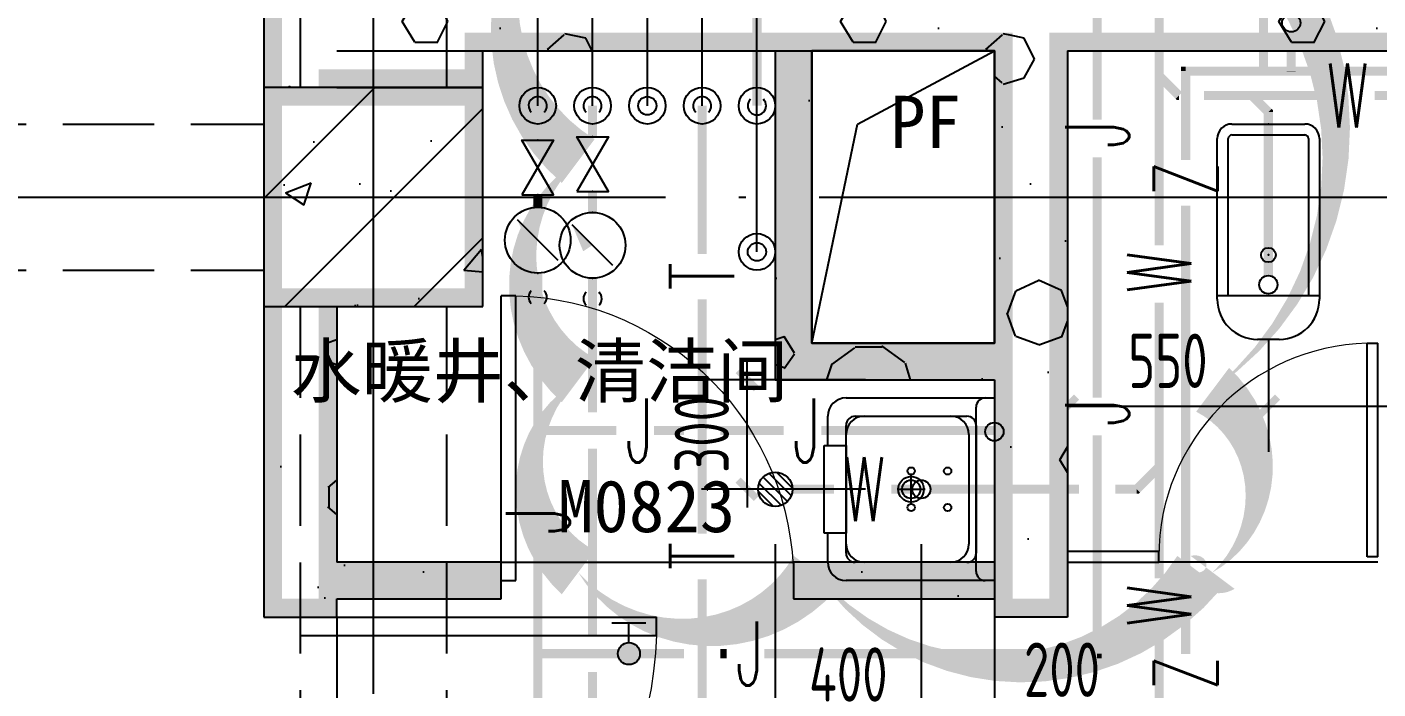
# Model space of a CAD drawing. Extents: x 175123 to 260190, y 15257 to 44959.
# Drawn here: x 235576 to 239274, y 35123 to 36936 of the extents above; entities that cross this region are included whole.
import ezdxf
from ezdxf.enums import TextEntityAlignment as Align
from ezdxf.xclip import XClip

# ---------------------------------------------------------------- set-up
doc = ezdxf.new("R2010")
doc.units = 0
doc.header["$LTSCALE"] = 1000
doc.header["$MEASUREMENT"] = 0
doc.header["$XCLIPFRAME"] = 2
for name, pattern in [('13#结构梁$0$DASH', [0.35, 0.25, -0.1]), ('13#结构梁$0$X-104 13#平面$0$DOTE', [2.42, 2, -0.2, 0.02, -0.2]), ('X-104 13#平面$0$DOTE', [2.42, 2, -0.2, 0.02, -0.2])]:
    doc.linetypes.add(name, pattern=pattern)
for name, color, linetype in [('02-TEXT_标注', 130, 'Continuous'), ('02-TEXT_门窗', 151, 'Continuous'), ('13#结构梁$0$s-beam', 4, '13#结构梁$0$DASH'), ('13#结构梁$0$X-104 13#平面$0$A_AXIS-轴线', 36, '13#结构梁$0$X-104 13#平面$0$DOTE'), ('AXIS_TEXT', 7, 'Continuous'), ('DIM_中水', 3, 'Continuous'), ('DIM_喷淋', 3, 'Continuous'), ('DIM_废水', 3, 'Continuous'), ('DIM_污水', 3, 'Continuous'), ('DIM_给水', 3, 'Continuous'), ('EQUIP_地漏', 7, 'Continuous'), ('EQUIP_污水', 7, 'Continuous'), ('PIPE-中水', 122, 'Continuous'), ('PIPE-污水', 2, 'Continuous'), ('PIPE-给水', 3, 'Continuous'), ('PIPE-通气', 30, 'Continuous'), ('PUB_WALL', 9, 'Continuous'), ('TEXT_中水', 7, 'Continuous'), ('TEXT_污水', 7, 'Continuous'), ('TEXT_给水', 7, 'Continuous'), ('TEXT_通气', 7, 'Continuous'), ('TWT_DIM', 3, 'Continuous'), ('VALVE_中水', 7, 'Continuous'), ('VALVE_给水', 7, 'Continuous'), ('VPIPE-中水', 122, 'TG_Z'), ('VPIPE-喷淋', 6, 'Continuous'), ('VPIPE-废水', 31, 'TG_F'), ('VPIPE-污水', 2, 'TG_W'), ('VPIPE-给水', 3, 'TG_J'), ('VPIPE-通气', 3, 'Continuous'), ('X-104 13#平面$0$A-C_门', 150, 'Continuous'), ('X-104 13#平面$0$A-I_卫-隔断', 214, 'Continuous'), ('X-104 13#平面$0$A-TECH_结构', 21, 'Continuous'), ('X-104 13#平面$0$A_AXIS-轴线', 36, 'X-104 13#平面$0$DOTE'), ('X-104 13#平面$0$DUCT-加压送风管端线', 2, 'Continuous'), ('X-104 13#平面$0$VPIPE-中水', 122, 'X-104 13#平面$0$TG_Z'), ('X-104 13#平面$0$VPIPE-喷淋', 6, 'X-104 13#平面$0$TG_ZP'), ('X-104 13#平面$0$VPIPE-废水', 31, 'X-104 13#平面$0$TG_F'), ('X-104 13#平面$0$VPIPE-污水', 2, 'X-104 13#平面$0$TG_W'), ('X-104 13#平面$0$VPIPE-给水', 3, 'X-104 13#平面$0$TG_J'), ('X-104 13#平面$0$VPIPE-通气', 3, 'Continuous'), ('X-104 13#平面$1$05-填充_天正', 26, 'Continuous'), ('X-104 13#平面$1$A_STR-砌块墙', 121, 'Continuous'), ('X-104 13#平面$1$A_STR-砼柱', 51, 'Continuous'), ('图层1', 7, 'Continuous')]:
    doc.layers.add(name, color=color, linetype=linetype)
doc.layers.add('X-104 13#平面$0$DIM_MODI', color=6, linetype='Continuous', plot=False)
doc.styles.add('_TCH_DIM_T3', font='ROS1', dxfattribs={"width": 0.8, "bigfont": 'JD'})
doc.styles.add('_TCH_WINDOW', font='STXIHEI.TTF')
doc.styles.add('_TWT_PIPETEXT', font='SIMPLEX', dxfattribs={"width": 0.8, "height": 3.5, "bigfont": 'HZTXT'})
doc.styles.add('COMPLEX', font='COMPLEX')
doc.styles.get("Standard").update_dxf_attribs({"font": 'STXIHEI.TTF'})
doc.styles.add('TG_LINETYPE', font='SIMPLEX', dxfattribs={"width": 0.8, "height": 3, "bigfont": 'HZTXT'})
doc.styles.add('X-104 13#平面$0$TG_LINETYPE', font='STXIHEI.TTF', dxfattribs={"width": 0.75, "height": 3})
doc.styles.add('图签信息$0$华文细黑', font='STXIHEI.TTF', dxfattribs={"height": 10})
doc.linetypes.add('TG_F', pattern='A,2,-0.3,["F",TG_LINETYPE,S=0.1,R=0,X=-0.23,Y=-0.15],0', length=2.3)
doc.linetypes.add('TG_J', pattern='A,2,-0.3,["J",TG_LINETYPE,S=0.1,R=0,X=-0.23,Y=-0.15],0', length=2.3)
doc.linetypes.add('TG_W', pattern='A,2,-0.3,["W",TG_LINETYPE,S=0.1,R=0,X=-0.28,Y=-0.15],0', length=2.3)
doc.linetypes.add('TG_Z', pattern='A,2,-0.3,["Z",TG_LINETYPE,S=0.1,R=0,X=-0.23,Y=-0.15],0', length=2.3)
doc.linetypes.add('X-104 13#平面$0$TG_F', pattern='A,2,-0.3,["F",X-104 13#平面$0$TG_LINETYPE,S=0.1,R=0,X=-0.23,Y=-0.15],0', length=2.3)
doc.linetypes.add('X-104 13#平面$0$TG_J', pattern='A,2,-0.3,["J",X-104 13#平面$0$TG_LINETYPE,S=0.1,R=0,X=-0.23,Y=-0.15],0', length=2.3)
doc.linetypes.add('X-104 13#平面$0$TG_W', pattern='A,2,-0.3,["W",X-104 13#平面$0$TG_LINETYPE,S=0.1,R=0,X=-0.28,Y=-0.15],0', length=2.3)
doc.linetypes.add('X-104 13#平面$0$TG_Z', pattern='A,2,-0.3,["Z",X-104 13#平面$0$TG_LINETYPE,S=0.1,R=0,X=-0.23,Y=-0.15],0', length=2.3)
doc.linetypes.add('X-104 13#平面$0$TG_ZP', pattern='A,5,-0.6,["ZP",X-104 13#平面$0$TG_LINETYPE,S=0.1,R=0,X=-0.52,Y=-0.15],0', length=5.6)
doc.dimstyles.new('_TWT_ARCH&&50', dxfattribs={"dimtxt": 148.75, "dimasz": 50, "dimexe": 125, "dimexo": 150, "dimgap": 50, "dimtad": 1, "dimdec": 0, "dimzin": 0, "dimdsep": 46, "dimtxsty": '_TCH_DIM_T3', "dimblk": 'ARCHTICK', "dimcen": 0.09, "dimclrt": 7, "dimazin": 2, "dimtfac": 1, "dimtdec": 0, "dimtix": 1, "dimtmove": 2, "dimatfit": 3, "dimfxl": 0, "dimtolj": 1, "dimtzin": 0, "dimarcsym": 0})
pattern_1 = [(0, (354, -366), (600, 1200), [0, -1200]), (0, (-348, -528), (600, 1200), [0, -1200]), (0, (42, -540), (600, 1200), [0, -1200]), (0, (468, -186), (600, 1200), [0, -1200]), (0, (-30, -600), (600, 1200), [0, -1200]), (0, (588, 570), (600, 1200), [0, -1200]), (0, (222, 474), (600, 1200), [0, -1200]), (0, (414, 324), (600, 1200), [0, -1200]), (0, (-564, 300), (600, 1200), [0, -1200]), (0, (24, 246), (600, 1200), [0, -1200]), (0, (-204, -60), (600, 1200), [0, -1200]), (0, (-192, -510), (600, 1200), [0, -1200]), (0, (258, -558), (600, 1200), [0, -1200]), (0, (588, -30), (600, 1200), [0, -1200]), (0, (-534, -216), (600, 1200), [0, -1200]), (0, (-432, -12), (600, 1200), [0, -1200]), (0, (36, -96), (600, 1200), [0, -1200]), (0, (-132, -270), (600, 1200), [0, -1200]), (0, (-228, 126), (600, 1200), [0, -1200]), (0, (-78, 576), (600, 1200), [0, -1200]), (0, (-486, -468), (600, 1200), [0, -1200]), (0, (174, 330), (600, 1200), [0, -1200]), (0, (-384, 348), (600, 1200), [0, -1200]), (0, (-480, 504), (600, 1200), [0, -1200]), (130.60129, (514.286, 194.286), (-2999.999967, 3600.000016), [52.683, -22074.222]), (18.43495, (428.57, 217.14), (3000, 1200), [54.21, -7535.256]), (90, (428.6, 165.7), (600, 1200), [51.429, -2348.571]), (161.56505, (480, 148.57), (-3000, 1199.9999), [54.21, -7535.256]), (53.1301, (480, 148.57), (600, 1200), [57.143, -5942.857]), (135, (525.7, -462.86), (-600, 1200), [48.487, -3345.625]), (45, (457.14, -462.86), (600, 1200), [48.487, -3345.625]), (135, (491.43, -497.14), (-600, 1200), [48.487, -3345.625]), (45, (491.43, -497.14), (600, 1200), [48.487, -3345.625]), (116.565, (-51.4, 342.9), (-0.0001, 2400), [63.888, -1277.753]), (180, (-80, 400), (-600, 1200), [68.571, -1131.428]), (63.435, (-177.1, 342.9), (5e-06, 2400), [63.888, -1277.753]), (116.565, (-148.6, 285.7), (-0.0001, 2400), [63.888, -1277.753]), (0, (-148.6, 285.7), (600, 1200), [68.571, -1131.428]), (63.435, (-80, 285.7), (5e-06, 2400), [63.888, -1277.753]), (107.10273, (400, -62.857), (-1799.999931, 6000.00001), [77.723, -32565.805]), (143.97263, (377.14, 11.43), (-11399.999855, 8399.99999), [77.723, -16244.04]), (180, (314.3, 57.1), (-600, 1200), [74.286, -1125.714]), (36.02737, (177.14, 11.43), (11399.999916, 8399.99991), [77.723, -16244.04]), (71.56505, (154.29, -57.14), (1800, 6000), [72.28, -7517.186]), (107.10273, (177.143, -131.43), (-1799.999931, 6000.00001), [77.723, -32565.805]), (143.97263, (240, -177.14), (-11399.999855, 8399.99999), [77.723, -16244.04]), (0, (240, -177.1), (600, 1200), [74.286, -1125.714]), (36.02737, (314.29, -177.14), (11399.999916, 8399.99991), [77.723, -16244.04]), (71.56505, (377.14, -131.43), (1800, 6000), [72.28, -7517.186]), (150.25512, (411.43, 497.14), (-1800, 1199.99999), [46.07, -9628.639]), (90, (371.4, 474.3), (600, 1200), [45.714, -2354.285]), (29.74488, (371.43, 474.29), (1800, 1200), [46.07, -9628.639]), (116.565, (131.4, -354.3), (-0.0001, 2400), [63.888, -1277.753]), (168.69007, (102.86, -297.14), (-5400, 1199.99997), [58.275, -12179.371]), (41.185925, (0, -325.714), (14999.99991, 13199.999885), [60.744, -25451.604]), (90, (0, -382.86), (600, 1200), [57.143, -2342.857]), (138.814074, (45.714, -422.857), (-14999.999733, 13200.000084), [60.744, -25451.604]), (16.699244, (45.714, -422.857), (19799.99985, 5999.999937), [59.659, -24997.075]), (60.945396, (102.86, -405.714), (600, 1199.99999), [58.832, -24650.679]), (109.983106, (-371.43, 148.57), (-3000.00001, 8399.999978), [66.884, -28024.395]), (155.556045, (-394.286, 211.43), (-7800.00003, 3599.999925), [69.046, -28930.263]), (24.443955, (-520, 211.43), (7800.000004, 3599.999983), [69.046, -28930.263]), (70.016893, (-542.857, 148.57), (3000.00001, 8399.99998), [66.884, -28024.395]), (109.983106, (-520, 85.714), (-3000.00001, 8399.999978), [66.884, -28024.395]), (160.01689, (-457.14, 62.86), (-3000, 1199.99995), [66.884, -13978.755]), (19.98311, (-457.14, 62.86), (2999.99998, 1200), [66.884, -13978.755]), (70.016893, (-394.286, 85.714), (3000.00001, 8399.99998), [66.884, -28024.395]), (122.00538, (74.29, 40), (-600.00008, 1199.99994), [53.908, -11266.868]), (18.43495, (-5.71, 68.57), (3000, 1200), [54.21, -7535.256]), (90, (-5.7, 17.14), (600, 1200), [51.429, -2348.571]), (161.56505, (45.71, 0), (-3000, 1199.9999), [54.21, -7535.256]), (54.46232, (45.714, 0), (4199.999994, 5999.99999), [49.156, -20596.423]), (116.565, (-274.3, -251.4), (-0.0001, 2400), [63.888, -1277.753]), (180, (-302.9, -194.3), (-600, 1200), [62.857, -1137.143]), (59.03624, (-400, -251.43), (600, 1199.99999), [66.64, -13927.644]), (120.96376, (-365.71, -308.57), (-600.00008, 1199.99994), [66.64, -13927.644]), (0, (-365.7, -308.6), (600, 1200), [62.857, -1137.143]), (63.435, (-302.9, -308.6), (5e-06, 2400), [63.888, -1277.753])]

# ---------------------------------------------------------------- blocks, each defined once
blk = doc.blocks.new('X-104 13#平面')
at = {"layer": 'PUB_WALL'}
for points in [[(48200, 77100), (48250, 77100), (48250, 77300), (48200, 77300)], [(48800, 77100), (48800, 77250), (48750, 77250), (48750, 77150)], [(48800, 77200), (49600, 77200), (49650, 77250), (48800, 77250)], [(49600, 77200), (49600, 76300), (49650, 76350), (49650, 77250)], [(49700, 77200), (49700, 76400), (49650, 76350), (49650, 77250)], [(49700, 77200), (50200, 77200), (50250, 77250), (49650, 77250)], [(50200, 77200), (50200, 76400), (50250, 76350), (50250, 77250)], [(50400, 77200), (51850, 77200), (51850, 77250), (50350, 77250)], [(50400, 77200), (50400, 76300), (50350, 76300), (50350, 77250)], [(48400, 77100), (48800, 77100), (48750, 77150), (48350, 77150)], [(48350, 77100), (48400, 77100), (48350, 77150)], [(48250, 76500), (48200, 76500), (48200, 75700), (48250, 75700)], [(48400, 76500), (48350, 76500), (48350, 75750), (48400, 75800)], [(49700, 76400), (50200, 76400), (50250, 76350), (49650, 76350)], [(49600, 76300), (50200, 76300), (50250, 76350), (49650, 76350)], [(50200, 76300), (50200, 75800), (50250, 75750), (50250, 76350)], [(50400, 76300), (50400, 75700), (50350, 75700), (50350, 76300)], [(48850, 75800), (48400, 75800), (48350, 75750), (48800, 75750)], [(48850, 75700), (48850, 75800), (48800, 75750), (48800, 75750)], [(50200, 75800), (49650, 75800), (49700, 75750), (50250, 75750)], [(49650, 75800), (49650, 75700), (49700, 75750), (49700, 75750)], [(48400, 75700), (48850, 75700), (48800, 75750), (48350, 75750)], [(48400, 75650), (48400, 75700), (48350, 75750), (48350, 75700)], [(49650, 75700), (50200, 75700), (50250, 75750), (49700, 75750)], [(50200, 75700), (50200, 75650), (50250, 75650), (50250, 75750)], [(48200, 75700), (48200, 75650), (48250, 75700), (48250, 75700)], [(48200, 75650), (48400, 75650), (48350, 75700), (48250, 75700)], [(50400, 75650), (50200, 75650), (50200, 75700), (50400, 75700)], [(50400, 75700), (50400, 75650), (50350, 75650), (50350, 75700)]]:
    blk.add_hatch(color=0, dxfattribs=at).paths.add_polyline_path(points)
at = {"layer": 'X-104 13#平面$1$05-填充_天正'}
h = blk.add_hatch(dxfattribs=at)
h.set_pattern_fill('加气混凝土', color=0, scale=100, style=0)
h.set_pattern_definition(pattern_1)
h.paths.add_polyline_path([(48333.3, 77266.7), (48350, 77150), (48400, 77100), (48800, 77100), (48800, 77400), (48400, 77400), (48350, 77350)])
h = blk.add_hatch(dxfattribs=at)
h.set_pattern_fill('加气混凝土', color=0, scale=100, style=0)
h.set_pattern_definition(pattern_1)
h.paths.add_polyline_path([(48800, 77400), (48800, 77200), (49600, 77200), (49650, 77250), (49650, 77400)])
h = blk.add_hatch(dxfattribs=at)
h.set_pattern_fill('加气混凝土', color=0, scale=100, style=0)
h.set_pattern_definition(pattern_1)
h.paths.add_polyline_path([(49650, 77400), (49650, 77250), (49700, 77200), (50200, 77200), (50300, 77300), (50200, 77400)])
h = blk.add_hatch(dxfattribs=at)
h.set_pattern_fill('加气混凝土', color=0, scale=100, style=0)
h.set_pattern_definition(pattern_1)
h.paths.add_polyline_path([(50300, 77300), (50400, 77200), (51850, 77200), (51850, 77333.3), (51885, 77350), (51835, 77400), (50400, 77400)])
h = blk.add_hatch(dxfattribs=at)
h.set_pattern_fill('加气混凝土', color=0, scale=100, style=0)
h.set_pattern_definition(pattern_1)
h.paths.add_polyline_path([(48200, 77100), (48400, 77100), (48350, 77150), (48333.3, 77266.7), (48250, 77300), (48200, 77300)])
h = blk.add_hatch(dxfattribs=at)
h.set_pattern_fill('加气混凝土', color=0, scale=100, style=0)
h.set_pattern_definition(pattern_1)
h.paths.add_polyline_path([(50300, 77300), (50200, 77200), (50200, 76400), (50266.7, 76333.3), (50350, 76300), (50400, 76300), (50400, 77200)])
h = blk.add_hatch(dxfattribs=at)
h.set_pattern_fill('加气混凝土', color=0, scale=100, style=0)
h.set_pattern_definition(pattern_1)
h.paths.add_polyline_path([(49650, 77250), (49650, 77250), (49600, 77200), (49600, 76300), (49700, 76400), (49700, 77200)])
h = blk.add_hatch(dxfattribs=at)
h.set_pattern_fill('钢筋混凝土', color=0, scale=100, style=0)
h.set_pattern_definition([(45, (0, 0), (-176.7767, 176.7767), []), (50, (0, 0), (717.26, -62.752), [75, -825]), (355, (0, 0), (-138.7513, 752.192), [60, -660]), (100.4514, (59.8, -5.2), (578.5094, 689.4395), [63.74, -701.142]), (46.1842, (0, 200), (1067.241, -165.519), [112.5, -1237.5]), (96.6356, (88.9, 186.2), (934.663, 974.118), [95.61, -1051.713]), (351.1842, (0, 200), (934.662, 974.119), [90, -990]), (21, (100, 150), (596.907, -402.619), [75, -825]), (326, (100, 150), (243.3153, 725.15), [60, -660]), (71.4514, (149.74, 116.45), (840.2226, 322.5305), [63.74, -701.142]), (37.5, (0, 0), (12.15986, 332.89385), [0, -652, 0, -670, 0, -662.5]), (7.5, (0, 0), (263.0695, 394.4117), [0, -382, 0, -637, 0, -252.5]), (327.5, (-223, 0), (533.8224, -22.5549), [0, -250, 0, -780, 0, -1035]), (317.5, (-323, 0), (583.1862, 100.105), [0, -325, 0, -518, 0, -735])])
h.paths.add_polyline_path([(48200, 76500), (48800, 76500), (48800, 77100), (48200, 77100)])
h = blk.add_hatch(dxfattribs=at)
h.set_pattern_fill('加气混凝土', color=0, scale=100, style=0)
h.set_pattern_definition(pattern_1)
h.paths.add_polyline_path([(48400, 76500), (48200, 76500), (48200, 75700), (48250, 75700), (48333.3, 75733.3), (48400, 75800)])
h = blk.add_hatch(dxfattribs=at)
h.set_pattern_fill('加气混凝土', color=0, scale=100, style=0)
h.set_pattern_definition(pattern_1)
h.paths.add_polyline_path([(49700, 76400), (49600, 76300), (50200, 76300), (50250, 76350), (50200, 76400)])
h = blk.add_hatch(dxfattribs=at)
h.set_pattern_fill('加气混凝土', color=0, scale=100, style=0)
h.set_pattern_definition(pattern_1)
h.paths.add_polyline_path([(50266.7, 76333.3), (50250, 76350), (50200, 76300), (50200, 75800), (50266.7, 75733.3), (50350, 75700), (50400, 75700), (50400, 76300), (50350, 76300)])
h = blk.add_hatch(dxfattribs=at)
h.set_pattern_fill('加气混凝土', color=0, scale=100, style=0)
h.set_pattern_definition(pattern_1)
h.paths.add_polyline_path([(48350, 75750), (48400, 75700), (48850, 75700), (48850, 75800), (48400, 75800)])
h = blk.add_hatch(dxfattribs=at)
h.set_pattern_fill('加气混凝土', color=0, scale=100, style=0)
h.set_pattern_definition(pattern_1)
h.paths.add_polyline_path([(50250, 75750), (50200, 75800), (49650, 75800), (49650, 75700), (50200, 75700), (50250, 75750), (50266.7, 75733.3)])
h = blk.add_hatch(dxfattribs=at)
h.set_pattern_fill('加气混凝土', color=0, scale=100, style=0)
h.set_pattern_definition(pattern_1)
h.paths.add_polyline_path([(48250, 75700), (48200, 75700), (48200, 75650), (48400, 75650), (48400, 75700), (48350, 75750), (48333.3, 75733.3)])
h = blk.add_hatch(dxfattribs=at)
h.set_pattern_fill('加气混凝土', color=0, scale=100, style=0)
h.set_pattern_definition(pattern_1)
h.paths.add_polyline_path([(50266.7, 75733.3), (50250, 75750), (50200, 75700), (50200, 75650), (50400, 75650), (50400, 75700), (50350, 75700)])
at = {"layer": 'X-104 13#平面$1$A_STR-砼柱'}
for points in [[(48800, 77100), (48200, 77100), (48250, 77050), (48750, 77050)], [(48200, 77100), (48200, 76500), (48250, 76550), (48250, 77050)], [(48800, 76500), (48800, 77100), (48750, 77050), (48750, 76550)], [(48200, 76500), (48800, 76500), (48750, 76550), (48250, 76550)]]:
    blk.add_hatch(color=0, dxfattribs=at).paths.add_polyline_path(points)
at = {"color": 0}
for p, q in [((48400, 77200), (50200, 77200)), ((50850.2, 77000, 0), (51049.8, 77000, 0)), ((50810.2, 76520.3, 0), (50810.2, 76960, 0)), ((50840.2, 76530.3, 0), (50840.2, 76960, 0)), ((50850.2, 76970, 0), (51049.8, 76970, 0)), ((51059.8, 76960, 0), (51059.8, 76530.3, 0)), ((51089.8, 76960, 0), (51089.8, 76520.3, 0)), ((48850, 75750), (48850, 76530)), ((48890, 76530), (48850, 76530)), ((48890, 75750), (48890, 76530)), ((50810.2, 76530.3, 0), (51089.8, 76530.3, 0)), ((50979.8, 76410.3, 0), (50920.2, 76410.3, 0)), ((51220, 75815), (51220, 76400)), ((51220, 76400), (51250, 76400)), ((51250, 75815), (51250, 76400)), ((49794, 76250), (50200, 76250)), ((49794, 76250), (50200, 76250)), ((50150, 75775), (50150, 76225)), ((50175, 76250), (50200, 76250)), ((50200, 76250), (50200, 75750)), ((50200, 76250), (50200, 75750)), ((50200, 76250), (50200, 75750)), ((49744, 76120), (49744, 76200)), ((49744, 76120), (49744, 76200)), ((49819, 76200), (50125, 76200)), ((49844, 76200), (50080, 76200)), ((49794, 75825), (49794, 76175)), ((49794, 75850), (49794, 76150)), ((50130, 76150), (50130, 75850)), ((50150, 76175), (50150, 75825)), ((49734, 76120), (49744, 76120)), ((49734, 75880), (49734, 76120)), ((49734, 76120), (49794, 76120)), ((49734, 75880), (49734, 76120)), ((49794, 76120), (49794, 75880)), ((49972, 75961.5), (49972, 76038.5)), ((49933.5, 76000), (50010.5, 76000)), ((49744, 75880), (49734, 75880)), ((49794, 75880), (49734, 75880)), ((49744, 75800), (49744, 75880)), ((49744, 75800), (49744, 75880)), ((51250, 75815), (51220, 75815)), ((50125, 75800), (49819, 75800)), ((50080, 75800), (49844, 75800)), ((48850, 75750), (48890, 75750)), ((50200, 75750), (49794, 75750)), ((50200, 75750), (49794, 75750)), ((50200, 75750), (50175, 75750)), ((48300, 75650), (49275, 75650)), ((48300, 75650), (48300, 75600)), ((49275, 75600), (49275, 75650)), ((48300, 75600), (49275, 75600))]:
    blk.add_line(p, q, dxfattribs=at)
blk.add_lwpolyline([(49700, 77200), (50200, 77200), (50200, 76400), (49700, 76400)], close=True, dxfattribs=at)
for centre, radius in [((50950, 76641.4, 0), 20), ((49972, 76000), 35), ((49972, 76050), 10), ((50072, 76050), 10), ((49972, 76000), 25), ((49972, 75950), 10), ((50072, 75950), 10)]:
    blk.add_circle(centre, radius, dxfattribs=at)
for centre, radius, start, end in [((50850.2, 76960, 0), 40, 90, 180), ((51049.8, 76960, 0), 40, 0, 90), ((50850.2, 76960, 0), 10, 90, 180), ((51049.8, 76960, 0), 10, 0, 90), ((50920.2, 76520.3, 0), 110, 180, 270), ((50979.8, 76520.3, 0), 110, 270, 0), ((49794, 76200), 50, 90, 180), ((49794, 76200), 50, 90, 180), ((50175, 76225), 25, 90, 180), ((49844, 76150), 50, 90, 180), ((49819, 76175), 25, 90, 180), ((50080, 76150), 50, 360, 90), ((50125, 76175), 25, 360, 90), ((49844, 75850), 50, 180, 270), ((50080, 75850), 50, 270, 360), ((49819, 75825), 25, 180, 270), ((50125, 75825), 25, 270, 360), ((49794, 75800), 50, 180, 270), ((49794, 75800), 50, 180, 270), ((50175, 75775), 25, 180, 270)]:
    blk.add_arc(centre, radius, start, end, dxfattribs=at)
at = {"color": 0, "lineweight": 13, "extrusion": (0, 0, -1)}
for centre, major_axis, start_param, end_param in [((48870, 75750), (551.5, 551.5), -0.759754, 0.785398), ((48300, 75625), (-689.4, 689.4), 2.381838, 3.926991)]:
    blk.add_ellipse(centre, major_axis=major_axis, ratio=1, start_param=start_param, end_param=end_param, dxfattribs=at)
at = {"color": 0, "lineweight": 13}
blk.add_ellipse((51235, 75815), major_axis=(-413.7, 413.7), ratio=1, start_param=-0.759754, end_param=0.785398, dxfattribs=at)
at = {"color": 0}
for p in [(50950, 77000), (50950, 76641.4, 0)]:
    blk.add_point(p, dxfattribs=at)
at = {"layer": '13#结构梁$0$s-beam', "color": 0}
for p, q in [((48300, 81499.9), (48300, 77099.9)), ((48700, 81499.9), (48700, 77099.9)), ((44150, 76999.5), (48200.1, 76999.5)), ((44150, 76599.5), (48200.1, 76599.5)), ((48300, 76499.9), (48300, 71800)), ((48700, 76499.9), (48700, 71800))]:
    blk.add_line(p, q, dxfattribs=at)
at = {"layer": '13#结构梁$0$X-104 13#平面$0$A_AXIS-轴线', "color": 0, "linetype": '13#结构梁$0$X-104 13#平面$0$DOTE'}
blk.add_line((48500, 54999), (48500, 89020.3), dxfattribs=at)
at = {"layer": 'X-104 13#平面$0$A-C_门', "color": 0}
for p, q in [((48850, 75800), (49650, 75800)), ((48400, 75650), (48400, 74650))]:
    blk.add_line(p, q, dxfattribs=at)
at = {"layer": 'X-104 13#平面$0$A-I_卫-隔断', "color": 0}
for p, q in [((50650, 75830), (50400, 75830)), ((50400, 75830), (50400, 75800)), ((50650, 75800), (50650, 75830)), ((50400, 75800), (50650, 75800)), ((51250, 75800), (50650, 75800))]:
    blk.add_line(p, q, dxfattribs=at)
at = {"layer": 'X-104 13#平面$0$A-TECH_结构', "color": 0}
for p, q in [((50200, 77200), (49700, 77200)), ((49700, 77200), (49700, 76400)), ((50200, 76400), (50200, 77200)), ((49700, 76400), (50200, 76400))]:
    blk.add_line(p, q, dxfattribs=at)
at = {"layer": 'X-104 13#平面$0$A_AXIS-轴线', "color": 0, "linetype": 'X-104 13#平面$0$DOTE'}
for p, q in [((48500, 54999), (48500, 87020.3)), ((39500, 76800), (60408.4, 76800))]:
    blk.add_line(p, q, dxfattribs=at)
at = {"layer": 'X-104 13#平面$0$DIM_MODI', "color": 0}
blk.add_lwpolyline([(49060.8, 75772.4, 0, 150, 0.5), (49710.8, 75772.4, 0, 150, 0.5), (50760.8, 75772.4, 0, 150, 0.5), (50797.4, 75772.4, 0, 150, 0.5), (50797.4, 76272.4, 0, 150, 0.5), (50797.4, 77622.4, 0, 150, 0.5), (50797.4, 77698.5, 0, 150, 0.5), (49597.4, 77698.5, 0, 150, 0.5), (49060.8, 77698.5, 0, 150, 0.5), (49060.8, 76898.5, 0, 150, 0.5), (49060.8, 76298.5, 0, 150, 0.5)], format="xyseb", close=True, dxfattribs=at)
at = {"layer": 'X-104 13#平面$0$DUCT-加压送风管端线', "color": 0}
for p, q in [((49825, 77000), (50200, 77200)), ((49700, 76400), (49825, 77000))]:
    blk.add_line(p, q, dxfattribs=at)
at = {"layer": 'X-104 13#平面$0$VPIPE-中水', "color": 0, "linetype": 'Continuous'}
blk.add_circle((49100, 77050), 50, dxfattribs=at)
at = {"layer": 'X-104 13#平面$0$VPIPE-喷淋', "color": 0, "linetype": 'Continuous'}
blk.add_circle((49550, 76650), 50, dxfattribs=at)
at = {"layer": 'X-104 13#平面$0$VPIPE-废水', "color": 0, "linetype": 'Continuous'}
blk.add_circle((49250, 77050), 50, dxfattribs=at)
at = {"layer": 'X-104 13#平面$0$VPIPE-污水', "color": 0, "linetype": 'Continuous'}
blk.add_circle((49550, 77050), 50, dxfattribs=at)
at = {"layer": 'X-104 13#平面$0$VPIPE-给水', "color": 0, "linetype": 'Continuous'}
blk.add_circle((48950, 77050), 50, dxfattribs=at)
at = {"layer": 'X-104 13#平面$0$VPIPE-通气', "color": 0, "linetype": 'Continuous'}
blk.add_circle((49400, 77050), 50, dxfattribs=at)
at = {"layer": 'X-104 13#平面$1$A_STR-砌块墙', "color": 0}
for p, q in [((48200, 77300), (48200, 77100)), ((48800, 77100), (48800, 77200)), ((48800, 77200), (49600, 77200)), ((49600, 77200), (49600, 76300)), ((49700, 77200), (49700, 76400)), ((49700, 77200), (50200, 77200)), ((50200, 77200), (50200, 76400)), ((50400, 77200), (51850, 77200)), ((50400, 77200), (50400, 76300)), ((48400, 77100), (48800, 77100)), ((48200, 76500), (48200, 75700)), ((48400, 76500), (48400, 75800)), ((49700, 76400), (50200, 76400)), ((49600, 76300), (50200, 76300)), ((50200, 76300), (50200, 75800)), ((50400, 76300), (50400, 75700)), ((48850, 75800), (48400, 75800)), ((48850, 75700), (48850, 75800)), ((50200, 75800), (49650, 75800)), ((49650, 75800), (49650, 75700)), ((48200, 75700), (48200, 75650)), ((48400, 75700), (48850, 75700)), ((48400, 75650), (48400, 75700)), ((49650, 75700), (50200, 75700)), ((50200, 75700), (50200, 75650)), ((50400, 75700), (50400, 75650)), ((48200, 75650), (48400, 75650)), ((50400, 75650), (50200, 75650))]:
    blk.add_line(p, q, dxfattribs=at)
at = {"layer": 'X-104 13#平面$1$A_STR-砼柱', "color": 0}
for p, q in [((48800, 77100), (48200, 77100)), ((48200, 77100), (48200, 76500)), ((48800, 76500), (48800, 77100)), ((48200, 76500), (48800, 76500))]:
    blk.add_line(p, q, dxfattribs=at)
at = {"color": 0, "style": '图签信息$0$华文细黑'}
for p in [(72170.3, 105564.8), (72170.3, 43164.8), (72170.3, -19235.2)]:
    blk.add_attdef('200X', text='', height=100, dxfattribs=at).set_placement(p, align=Align.BOTTOM_RIGHT)
at = {"layer": 'AXIS_TEXT', "color": 0, "style": 'COMPLEX', "width": 1.041667}
for p, p2 in [((-400, 156296.3), (0, 156296.3)), ((7800, 156296.3), (8200, 156296.3)), ((12300, 156296.3), (12700, 156296.3)), ((21300, 156296.3), (21700, 156296.3)), ((30300, 156296.3), (30700, 156296.3)), ((39300, 156296.3), (39700, 156296.3)), ((48300, 156296.3), (48700, 156296.3)), ((57300, 156296.3), (57700, 156296.3)), ((-7525, 142576), (-7125, 142576)), ((64743.5, 142576), (65143.5, 142576)), ((-7525, 139476), (-7125, 139476)), ((64743.5, 138976), (65143.5, 138976)), ((-7525, 133576), (-7125, 133576)), ((64743.5, 133576), (65143.5, 133576)), ((-7525, 124576), (-7125, 124576)), ((64743.5, 124576), (65143.5, 124576)), ((-400, 112775), (0, 112775)), ((7800, 112775), (8200, 112775)), ((12300, 112775), (12700, 112775)), ((21300, 112775), (21700, 112775)), ((30300, 112775), (30700, 112775)), ((39300, 112775), (39700, 112775)), ((48300, 112775), (48700, 112775)), ((57300, 112775), (57700, 112775)), ((-400, 89896.3), (0, 89896.3)), ((7800, 89896.3), (8200, 89896.3)), ((12300, 89896.3), (12700, 89896.3)), ((21300, 89896.3), (21700, 89896.3)), ((30300, 89896.3), (30700, 89896.3)), ((39300, 89896.3), (39700, 89896.3)), ((48300, 89896.3), (48700, 89896.3)), ((57300, 89896.3), (57700, 89896.3)), ((-7525, 80176), (-7125, 80176)), ((64743.5, 80176), (65143.5, 80176)), ((-7525, 77076), (-7125, 77076)), ((64743.5, 76576), (65143.5, 76576)), ((-7525, 71176), (-7125, 71176)), ((64743.5, 71176), (65143.5, 71176)), ((-7525, 62176), (-7125, 62176)), ((64743.5, 62176), (65143.5, 62176)), ((-400, 50375), (0, 50375)), ((7800, 50375), (8200, 50375)), ((12300, 50375), (12700, 50375)), ((21300, 50375), (21700, 50375)), ((30300, 50375), (30700, 50375)), ((39300, 50375), (39700, 50375)), ((48300, 50375), (48700, 50375)), ((57300, 50375), (57700, 50375)), ((-400, 27496.3), (0, 27496.3)), ((7800, 27496.3), (8200, 27496.3)), ((12300, 27496.3), (12700, 27496.3)), ((21300, 27496.3), (21700, 27496.3)), ((30300, 27496.3), (30700, 27496.3)), ((39300, 27496.3), (39700, 27496.3)), ((48300, 27496.3), (48700, 27496.3)), ((57300, 27496.3), (57700, 27496.3)), ((-7525, 17776), (-7125, 17776)), ((64743.5, 17776), (65143.5, 17776)), ((-7525, 14676), (-7125, 14676)), ((64743.5, 14176), (65143.5, 14176)), ((-7525, 8776), (-7125, 8776)), ((64743.5, 8776), (65143.5, 8776)), ((-7525, -224), (-7125, -224)), ((64743.5, -224), (65143.5, -224)), ((-400, -12025), (0, -12025)), ((7800, -12025), (8200, -12025)), ((12300, -12025), (12700, -12025)), ((21300, -12025), (21700, -12025)), ((30300, -12025), (30700, -12025)), ((39300, -12025), (39700, -12025)), ((48300, -12025), (48700, -12025)), ((57300, -12025), (57700, -12025))]:
    blk.add_attdef('A', text='', height=448, dxfattribs=at).set_placement(p, p2, align=Align.FIT)
blk = doc.blocks.new('$TwtSys$00000147')
blk.add_circle((0, 0, 0), 1)
blk = doc.blocks.new('$TwtSys$00000141')
for p, q in [((-94.2, 7.7), (-10.1, 91.8)), ((-94.2, 7.7), (-10.1, 91.8)), ((-87.2, -35.1), (35.1, 87.2)), ((-87.2, -35.1), (35.1, 87.2)), ((-66.5, -66.5), (66.5, 66.5)), ((-66.5, -66.5), (66.5, 66.5)), ((-32.4, -87.1), (87.6, 32.9)), ((-32.4, -87.1), (87.6, 32.9)), ((11.4, -92.3), (92.3, -11.4)), ((11.4, -92.3), (92.3, -11.4))]:
    blk.add_line(p, q)
blk.add_circle((0, 0), 94)
blk.add_circle((0, 0), 94)
blk = doc.blocks.new('_ArchTick')
at = {"color": 0, "linetype": 'ByBlock', "const_width": 0.4}
blk.add_lwpolyline([(-0.5, -0.5), (0.5, 0.5)], dxfattribs=at)
blk = doc.blocks.new('*D351')
at = {"layer": 'Defpoints', "color": 0}
for p in [(237623.7, 35670.3), (238023.7, 35670.3), (238023.7, 35038.7)]:
    blk.add_point(p, dxfattribs=at)
at = {"layer": 'TWT_DIM', "color": 0, "lineweight": -2}
for p, q in [((237623.7, 35520.3), (237623.7, 34913.7)), ((238023.7, 35520.3), (238023.7, 34913.7)), ((237623.7, 35038.7), (238023.7, 35038.7))]:
    blk.add_line(p, q, dxfattribs=at)
at = {"layer": 'TWT_DIM', "color": 0, "lineweight": -2, "xscale": 50, "yscale": 50, "zscale": 50, "rotation": 180}
blk.add_blockref('_ArchTick', (237623.7, 35038.7), dxfattribs=at)
at = {"layer": 'TWT_DIM', "color": 0, "lineweight": -2, "xscale": 50, "yscale": 50, "zscale": 50}
blk.add_blockref('_ArchTick', (238023.7, 35038.7), dxfattribs=at)
at = {"layer": 'TWT_DIM', "color": 7, "insert": (237823.7, 35163.1), "char_height": 148.75, "attachment_point": 5, "style": '_TCH_DIM_T3'}
blk.add_mtext('\\A1;400', dxfattribs=at)
blk = doc.blocks.new('*D352')
at = {"layer": 'Defpoints', "color": 0}
for p in [(238023.7, 35670.3), (238223.7, 35670.3), (238223.7, 35038.7)]:
    blk.add_point(p, dxfattribs=at)
at = {"layer": 'TWT_DIM', "color": 0, "lineweight": -2}
for p, q in [((238023.7, 35520.3), (238023.7, 34913.7)), ((238223.7, 35520.3), (238223.7, 34913.7)), ((238023.7, 35038.7), (238223.7, 35038.7))]:
    blk.add_line(p, q, dxfattribs=at)
at = {"layer": 'TWT_DIM', "color": 0, "lineweight": -2, "xscale": 50, "yscale": 50, "zscale": 50, "rotation": 180}
blk.add_blockref('_ArchTick', (238023.7, 35038.7), dxfattribs=at)
at = {"layer": 'TWT_DIM', "color": 0, "lineweight": -2, "xscale": 50, "yscale": 50, "zscale": 50}
blk.add_blockref('_ArchTick', (238223.7, 35038.7), dxfattribs=at)
at = {"layer": 'TWT_DIM', "color": 7, "insert": (238408.7, 35176.2), "char_height": 148.75, "attachment_point": 5, "style": '_TCH_DIM_T3'}
blk.add_mtext('\\A1;200', dxfattribs=at)
blk = doc.blocks.new('*D353')
at = {"layer": 'Defpoints', "color": 0}
for p in [(237547.2, 35970.3), (238020.7, 35970.3), (238020.7, 35670.3)]:
    blk.add_point(p, dxfattribs=at)
at = {"layer": 'TWT_DIM', "color": 0, "lineweight": -2}
for p, q in [((237547.2, 35970.3), (237547.2, 36020.3)), ((237870.7, 35970.3), (237422.2, 35970.3)), ((237547.2, 35670.3), (237547.2, 35970.3)), ((237870.7, 35670.3), (237422.2, 35670.3)), ((237547.2, 35670.3), (237547.2, 35620.3))]:
    blk.add_line(p, q, dxfattribs=at)
at = {"layer": 'TWT_DIM', "color": 0, "lineweight": -2, "xscale": 50, "yscale": 50, "zscale": 50}
for p, rotation in [((237547.2, 35970.3), 270), ((237547.2, 35670.3), 90)]:
    blk.add_blockref('_ArchTick', p, dxfattribs=dict(at, rotation=rotation))
at = {"layer": 'TWT_DIM', "color": 7, "insert": (237422.8, 35820.3), "char_height": 148.75, "attachment_point": 5, "rotation": 90, "style": '_TCH_DIM_T3'}
blk.add_mtext('\\A1;300', dxfattribs=at)
blk = doc.blocks.new('*D354')
at = {"layer": 'Defpoints', "color": 0}
for p in [(238423.7, 36230.3), (238973.7, 36230.3), (238973.7, 35897.6)]:
    blk.add_point(p, dxfattribs=at)
at = {"layer": 'TWT_DIM', "color": 0, "lineweight": -2}
for p, q in [((238423.7, 36080.3), (238423.7, 35772.6)), ((238973.7, 36080.3), (238973.7, 35772.6)), ((238423.7, 35897.6), (238973.7, 35897.6))]:
    blk.add_line(p, q, dxfattribs=at)
at = {"layer": 'TWT_DIM', "color": 0, "lineweight": -2, "xscale": 50, "yscale": 50, "zscale": 50, "rotation": 180}
blk.add_blockref('_ArchTick', (238423.7, 35897.6), dxfattribs=at)
at = {"layer": 'TWT_DIM', "color": 0, "lineweight": -2, "xscale": 50, "yscale": 50, "zscale": 50}
blk.add_blockref('_ArchTick', (238973.7, 35897.6), dxfattribs=at)
at = {"layer": 'TWT_DIM', "color": 7, "insert": (238698.7, 36022), "char_height": 148.75, "attachment_point": 5, "style": '_TCH_DIM_T3'}
blk.add_mtext('\\A1;550', dxfattribs=at)
blk = doc.blocks.new('*D355')
at = {"layer": 'Defpoints', "color": 0}
for p in [(238973.7, 36230.3), (239873.7, 36230.3), (239873.7, 35897.6)]:
    blk.add_point(p, dxfattribs=at)
at = {"layer": 'TWT_DIM', "color": 0, "lineweight": -2}
for p, q in [((238973.7, 36080.3), (238973.7, 35772.6)), ((239873.7, 36080.3), (239873.7, 35772.6)), ((238973.7, 35897.6), (239873.7, 35897.6))]:
    blk.add_line(p, q, dxfattribs=at)
at = {"layer": 'TWT_DIM', "color": 0, "lineweight": -2, "xscale": 50, "yscale": 50, "zscale": 50, "rotation": 180}
blk.add_blockref('_ArchTick', (238973.7, 35897.6), dxfattribs=at)
at = {"layer": 'TWT_DIM', "color": 0, "lineweight": -2, "xscale": 50, "yscale": 50, "zscale": 50}
blk.add_blockref('_ArchTick', (239873.7, 35897.6), dxfattribs=at)
at = {"layer": 'TWT_DIM', "color": 7, "insert": (239423.7, 36022), "char_height": 148.75, "attachment_point": 5, "style": '_TCH_DIM_T3'}
blk.add_mtext('\\A1;900', dxfattribs=at)
blk = doc.blocks.new('$VALVE$00000295')
blk.add_lwpolyline([(-125.2, 72.3), (-125.2, -72.3), (125.2, 72.3), (125.2, -72.3), (-125.2, 72.3)])
for p in [(-125.2, 0), (125.2, 0)]:
    blk.add_point(p)
blk = doc.blocks.new('$VALVE$00000742')
blk.add_line((-92.6, -92.6), (92.8, 92.8))
blk.add_lwpolyline([(92.8, 92.8, 0, 50, 0), (-13.3, 21.7, 50, 50, 0)], format="xyseb")
blk.add_circle((0, 0), 150)
for p in [(-150, 0), (150, 0)]:
    blk.add_point(p)
blk = doc.blocks.new('$VALVE$00000497')
for p, q in [((77.8, 138.2), (-77.8, 138.2)), ((0, 50), (0, 138.2))]:
    blk.add_line(p, q)
at = {"const_width": 49.6}
blk.add_lwpolyline([(24.8, 0, 1), (-24.8, 0, 1)], format="xyb", close=True, dxfattribs=at)
blk.add_circle((0, 0), 50)

msp = doc.modelspace()

# ---------------------------------------------------------------- hatches: boundary and pattern name
at = {"layer": 'PIPE-中水', "linetype": 'Continuous'}
for points in [[(238747.2, 36815.1), (238734.7, 36815.1), (238734.7, 36827.6)], [(238747.2, 36815.1), (238747.2, 36827.6), (238734.7, 36827.6)]]:
    msp.add_hatch(color=256, dxfattribs=at).paths.add_polyline_path(points)
at = {"layer": 'PIPE-污水', "linetype": 'Continuous'}
for points in [[(238728.6, 36748.3), (238719.7, 36739.5), (238723.4, 36735.8)], [(238728.6, 36748.3), (238728.6, 36735.8), (238723.4, 36735.8)], [(238973.7, 36703), (238982.5, 36711.8), (238986.2, 36708.2)], [(238973.7, 36703), (238986.2, 36703), (238986.2, 36708.2)], [(238613.2, 35670.3), (238613.2, 35657.8), (238618.4, 35657.8)], [(238613.2, 35670.3), (238622, 35661.5), (238618.4, 35657.8)]]:
    msp.add_hatch(color=256, dxfattribs=at).paths.add_polyline_path(points)
at = {"layer": 'PIPE-给水', "linetype": 'Continuous'}
for points in [[(238504.9, 35220.3), (238504.9, 35207.8), (238517.4, 35207.8)], [(238504.9, 35220.3), (238517.4, 35220.3), (238517.4, 35207.8)]]:
    msp.add_hatch(color=256, dxfattribs=at).paths.add_polyline_path(points)

# ---------------------------------------------------------------- linework, layer by layer
at = {"layer": 'DIM_中水'}
msp.add_line((237123.7, 36720.3), (237123.7, 41115.1), dxfattribs=at)
at = {"layer": 'DIM_喷淋'}
msp.add_line((237573.7, 36320.3), (237573.7, 41747.3), dxfattribs=at)
at = {"layer": 'DIM_废水'}
for p, q in [((237423.7, 36720.3), (237423.7, 41560.5)), ((237273.7, 36720.3), (237273.7, 41350))]:
    msp.add_line(p, q, dxfattribs=at)
at = {"layer": 'DIM_污水'}
msp.add_line((237573.7, 36720.3), (237573.7, 42001.2), dxfattribs=at)
at = {"layer": 'DIM_给水'}
msp.add_line((236973.7, 36720.3), (236973.7, 40914.6), dxfattribs=at)
msp.add_line((236973.7, 36720.3), (236973.7, 40914.6), dxfattribs=at)
at = {"layer": 'PIPE-中水', "linetype": 'Continuous', "ltscale": 0.5, "const_width": 25}
for points in [[(238960.5, 36815.1), (238960.5, 37167.1)], [(239036.3, 36815.1), (239036.3, 36922.3)], [(238747.2, 36571.7), (238747.2, 36815.1)], [(238747.2, 36815.1), (238960.5, 36815.1)], [(238960.5, 36815.1), (239036.3, 36815.1)], [(239036.3, 36814.5), (239036.3, 36815.1)], [(239036.3, 36815.1), (239542.1, 36815.1)], [(237123.7, 36720.3), (237123.7, 36635.4)], [(237123.7, 36485.2), (237123.7, 36428.2)], [(238747.2, 35218.9), (238747.2, 36447.1)], [(237123.7, 36248.2), (237123.7, 35881)], [(237123.7, 35781), (237123.7, 35270.3)], [(237123.7, 35170.3), (237123.7, 34920.3)]]:
    msp.add_lwpolyline(points, dxfattribs=at)
at = {"layer": 'PIPE-污水', "linetype": 'Continuous', "ltscale": 0.5, "const_width": 25}
for points in [[(238674.8, 36338.3), (238674.8, 37216.1)], [(237573.7, 36720.3), (237573.7, 37041.8)], [(238728.6, 36748.3), (238676, 36800.9)], [(238928.4, 36748.3), (238797.2, 36748.3)], [(238973.7, 36703), (238928.4, 36748.3)], [(239107.9, 36748.3), (238928.4, 36748.3)], [(239828.4, 36748.3), (239264.5, 36748.3)], [(238973.7, 36255.3), (238973.7, 36703)], [(238674.8, 35731.9), (238674.8, 36181.6)], [(238613.2, 35670.3), (238674.8, 35731.9)], [(238674.8, 35426.1), (238674.8, 35731.9)], [(237784.9, 35670.3), (237670.7, 35670.3)], [(237998.7, 35670.3), (237941.6, 35670.3)], [(238048.7, 35670.3), (238454.9, 35670.3)], [(238554.9, 35670.3), (238613.2, 35670.3)], [(238674.8, 34726.9), (238674.8, 35269.5)]]:
    msp.add_lwpolyline(points, dxfattribs=at)
at = {"layer": 'PIPE-给水', "linetype": 'Continuous', "ltscale": 0.5, "const_width": 25}
for points in [[(238504.9, 36682.1), (238504.9, 37091.8)], [(236973.7, 36720.3), (236973.7, 36626.4)], [(238504.9, 35921.1), (238504.9, 36578.8)], [(236973.7, 36476.2), (236973.7, 36442.2)], [(236973.7, 36262.2), (236973.7, 35831)], [(236973.7, 35831), (236973.7, 35624.4)], [(237188.7, 35831), (236973.7, 35831)], [(237373.7, 35831), (237292, 35831)], [(237646.6, 35831), (237473.7, 35831)], [(238223.7, 35831), (237750, 35831)], [(238504.9, 35220.3), (238504.9, 35817.8)], [(236973.7, 35521), (236973.7, 35220.3)], [(236973.7, 35220.3), (237373.7, 35220.3)], [(236973.7, 35220.3), (236973.7, 35070.2)], [(237473.7, 35220.3), (237490.4, 35220.3)], [(237593.7, 35220.3), (238504.9, 35220.3)]]:
    msp.add_lwpolyline(points, dxfattribs=at)
at = {"layer": 'PIPE-通气', "linetype": 'Continuous', "ltscale": 0.5, "const_width": 25}
for points in [[(237423.7, 36720.3), (237423.7, 36314.6)], [(237423.7, 36189.9), (237423.7, 35548.6)], [(237423.7, 35424), (237423.7, 34676.9)]]:
    msp.add_lwpolyline(points, dxfattribs=at)
at = {"layer": 'VPIPE-中水', "linetype": 'Continuous'}
msp.add_circle((239036.3, 36947.3), 25, dxfattribs=at)
for centre, start, end in [((237123.7, 36720.3), 315, 225), ((237123.7, 36192), 135, 225), ((237123.7, 36192), 315, 45)]:
    msp.add_arc(centre, 25, start, end, dxfattribs=at)
at = {"layer": 'VPIPE-喷淋', "linetype": 'Continuous'}
msp.add_circle((237573.7, 36320.3), 25, dxfattribs=at)
at = {"layer": 'VPIPE-废水', "linetype": 'Continuous'}
msp.add_circle((237273.7, 36720.3), 25, dxfattribs=at)
at = {"layer": 'VPIPE-污水', "linetype": 'Continuous'}
msp.add_arc((237573.7, 36720.3), 25, 135, 45, dxfattribs=at)
at = {"layer": 'VPIPE-给水', "linetype": 'Continuous'}
msp.add_circle((238223.7, 35827.8), 25, dxfattribs=at)
for centre, start, end in [((236973.7, 36720.3), 315, 225), ((236973.7, 36196.2), 135, 225), ((236973.7, 36196.2), 315, 45)]:
    msp.add_arc(centre, 25, start, end, dxfattribs=at)
at = {"layer": 'VPIPE-通气', "linetype": 'Continuous'}
msp.add_arc((237423.7, 36720.3), 25, 315, 225, dxfattribs=at)

# ---------------------------------------------------------------- block references
at = {"layer": 'EQUIP_地漏', "xscale": 0.5, "yscale": 0.5, "zscale": 0.5, "rotation": 270}
msp.add_blockref('$TwtSys$00000141', (237623.7, 35670.3), dxfattribs=at)
at = {"layer": 'EQUIP_污水', "xscale": 25, "yscale": 25, "zscale": 25}
for p in [(238973.7, 36230.3), (238023.7, 35670.3), (238023.7, 35670.3)]:
    msp.add_blockref('$TwtSys$00000147', p, dxfattribs=at)
at = {"layer": 'VALVE_中水', "xscale": -0.6, "yscale": -0.6, "zscale": 0.6, "rotation": 270}
for name, p in [('$VALVE$00000295', (237123.7, 36560.3)), ('$VALVE$00000742', (237123.7, 36338.2))]:
    msp.add_blockref(name, p, dxfattribs=at)
at = {"layer": 'VALVE_给水', "xscale": -0.6, "yscale": -0.6, "zscale": 0.6, "rotation": 270}
for name, p in [('$VALVE$00000295', (236973.7, 36551.3)), ('$VALVE$00000742', (236973.7, 36352.2))]:
    msp.add_blockref(name, p, dxfattribs=at)
at = {"layer": 'VALVE_给水', "xscale": 0.6, "yscale": 0.6, "zscale": 0.6}
msp.add_blockref('$VALVE$00000497', (237223.3, 35220.3), dxfattribs=at)
at = {"layer": '图层1', "color": 251}
ref = msp.add_blockref('X-104 13#平面', (188023.7, -40329.7), dxfattribs=at)
XClip(ref).set_block_clipping_path([(47300.0000000066, 70599.9999999998), (54100.0000000072, 81199.9999999998)])

# ---------------------------------------------------------------- texts
at = {"layer": '02-TEXT_标注'}
for s, p in [('PF', (237938.1, 36604.8)), ('PF', (237938.1, 36604.8)), ('PF', (237938.1, 36604.8)), ('水暖井、清洁间', (236296.9, 35923)), ('水暖井、清洁间', (236296.9, 35923)), ('水暖井、清洁间', (236296.9, 35923))]:
    msp.add_text(s, height=142.71, dxfattribs=at).set_placement(p)
at = {"layer": '02-TEXT_门窗', "style": '_TCH_WINDOW'}
msp.add_text('M0823', height=142.71, dxfattribs=at).set_placement((237029, 35552.8))
msp.add_text('M0823', height=142.71, dxfattribs=at).set_placement((237029, 35552.8))
msp.add_text('M0823', height=142.71, dxfattribs=at).set_placement((237029, 35552.8))
at = {"layer": 'TEXT_中水', "style": '_TWT_PIPETEXT', "width": 0.64}
for p in [(238834.7, 36472.1), (238834.7, 35119.2)]:
    msp.add_text('Z', height=175, rotation=90, dxfattribs=at).set_placement(p)
at = {"layer": 'TEXT_污水', "style": '_TWT_PIPETEXT', "width": 0.64}
for p in [(239132.9, 36660.8), (237809.9, 35582.8)]:
    msp.add_text('W', height=175, dxfattribs=at).set_placement(p)
for p in [(238762.3, 36206.6), (238762.3, 35294.5)]:
    msp.add_text('W', height=175, rotation=90, dxfattribs=at).set_placement(p)
at = {"layer": 'TEXT_给水', "style": '_TWT_PIPETEXT', "width": 0.64}
for p in [(238592.4, 36603.8), (238592.4, 35842.8), (237061.2, 35546)]:
    msp.add_text('J', height=175, rotation=90, dxfattribs=at).set_placement(p)
for p in [(237213.7, 35743.5), (237671.6, 35743.5), (237515.4, 35132.8)]:
    msp.add_text('J', height=175, dxfattribs=at).set_placement(p)
at = {"layer": 'TEXT_通气', "style": '_TWT_PIPETEXT', "width": 0.64}
for p in [(237511.2, 36214.9), (237511.2, 35449)]:
    msp.add_text('T', height=175, rotation=90, dxfattribs=at).set_placement(p)

# ---------------------------------------------------------------- dimensions: what is measured, and where the dimension line sits
at = {"layer": 'TWT_DIM'}
for p1, p2, distance, text, picture, middle in [((238423.7, 36230.3), (238973.7, 36230.3), -332.7, '550', '*D354', (238698.7, 36022)), ((238973.7, 36230.3), (239873.7, 36230.3), -332.7, '900', '*D355', (239423.7, 36022)), ((238020.7, 35670.3), (238020.7, 35970.3), 473.5, '300', '*D353', (237422.8, 35820.3)), ((237623.7, 35670.3), (238023.7, 35670.3), -631.6, '400', '*D351', (237823.7, 35163.1))]:
    dim = msp.add_aligned_dim(p1=p1, p2=p2, distance=distance, text=text, dimstyle='_TWT_ARCH&&50', dxfattribs=at)
    dim.commit()
    dim.dimension.update_dxf_attribs({"geometry": picture, "text_midpoint": middle})
dim = msp.add_linear_dim(base=(238223.7, 35038.7), p1=(238023.7, 35670.3), p2=(238223.7, 35670.3), angle=360, text='200', dimstyle='_TWT_ARCH&&50', dxfattribs=at)
dim.commit()
dim.dimension.update_dxf_attribs({"geometry": '*D352', "text_midpoint": (238408.7, 35176.2), "dimtype": 161})

doc.saveas('drawing.dxf')
